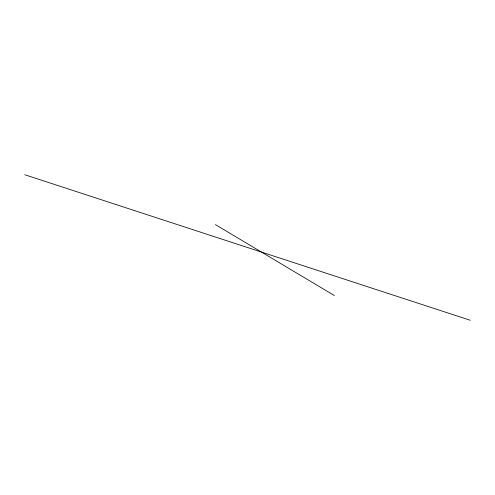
<?xml version="1.0" encoding="UTF-8"?>
<svg xmlns="http://www.w3.org/2000/svg" width="495" height="495" viewBox="0 0 495 495"><rect width="100%" height="100%" fill="white"/><g stroke="black" fill="none" stroke-linecap="round" stroke-linejoin="round"><path stroke-width="0.74" d="M24.75 174.729L470.25 320.271M215.443 224.631L334.385 295.546"/></g></svg>
